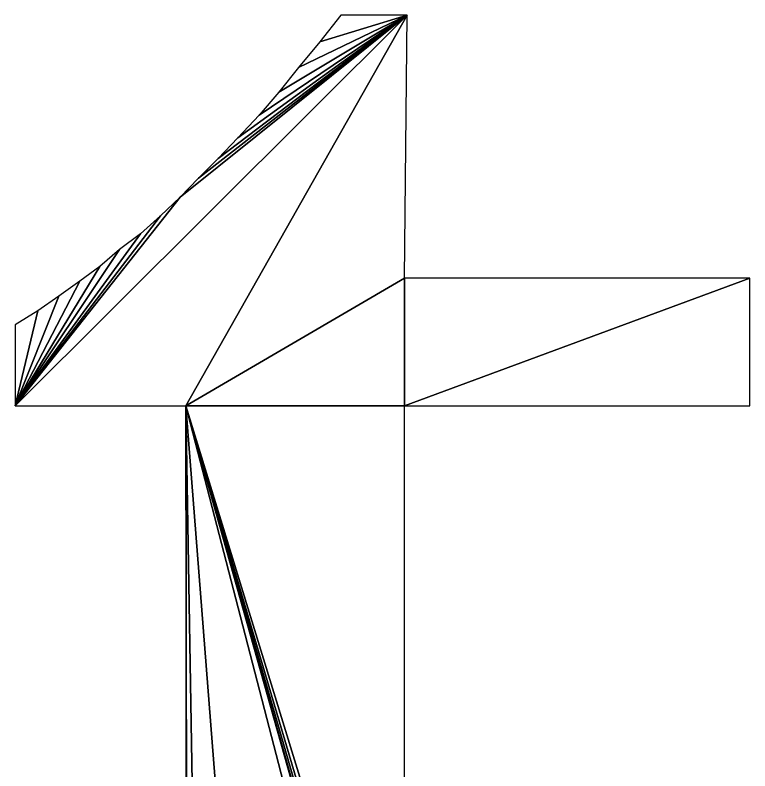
# Model space of a CAD drawing. Header units: millimetres. Extents: x 245 to 2830, y 44 to 1976.
# Drawn here: x 2794.49 to 2815.04, y 99.37 to 120.51 of the extents above; entities that cross this region are included whole.
import ezdxf

# ---------------------------------------------------------------- set-up
doc = ezdxf.new("R2010")
doc.units = ezdxf.units.MM
doc.layers.add('FloorPlan-page-1', color=7, linetype='Continuous')

msp = doc.modelspace()

# ---------------------------------------------------------------- linework, layer by layer
at = {"layer": 'FloorPlan-page-1', "color": 7, "true_color": 0x000000}
for points in [[(2805.452, 120.509, -0.05), (2799.101, 115.418, -0.05), (2794.486, 109.58, -0.05)], [(2805.452, 120.509, -0.05), (2794.486, 109.58, -0.05), (2799.259, 109.58, -0.05)], [(2805.452, 120.509, -0.05), (2799.614, 115.944, -0.05), (2799.101, 115.418, -0.05)], [(2805.452, 120.509, -0.05), (2799.259, 109.58, -0.05), (2805.373, 113.149, -0.05)], [(2805.452, 120.509, -0.05), (2800.166, 116.497, -0.05), (2799.614, 115.944, -0.05)], [(2805.452, 120.509, -0.05), (2800.719, 117.078, -0.05), (2800.166, 116.497, -0.05)], [(2805.452, 120.509, -0.05), (2801.31, 117.715, -0.05), (2800.719, 117.078, -0.05)], [(2805.452, 120.509, -0.05), (2801.863, 118.351, -0.05), (2801.31, 117.715, -0.05)], [(2805.452, 120.509, -0.05), (2802.415, 119.043, -0.05), (2801.863, 118.351, -0.05)], [(2805.452, 120.509, -0.05), (2803.007, 119.762, -0.05), (2802.415, 119.043, -0.05)], [(2805.452, 120.509, -0.05), (2803.598, 120.509, -0.05), (2803.007, 119.762, -0.05)], [(2799.101, 115.418, -0.05), (2798.549, 114.892, -0.05), (2794.486, 109.58, -0.05)], [(2798.549, 114.892, -0.05), (2797.997, 114.394, -0.05), (2794.486, 109.58, -0.05)], [(2797.997, 114.394, -0.05), (2797.405, 113.951, -0.05), (2794.486, 109.58, -0.05)], [(2797.405, 113.951, -0.05), (2796.853, 113.481, -0.05), (2794.486, 109.58, -0.05)], [(2796.853, 113.481, -0.05), (2796.301, 113.066, -0.05), (2794.486, 109.58, -0.05)], [(2799.259, 109.58, -0.05), (2805.373, 109.58, -0.05), (2805.373, 113.149, -0.05)], [(2805.373, 109.58, -0.05), (2815.037, 109.58, -0.05), (2815.037, 113.149, -0.05)], [(2805.373, 109.58, -0.05), (2815.037, 113.149, -0.05), (2805.373, 113.149, -0.05)], [(2796.301, 113.066, -0.05), (2795.709, 112.651, -0.05), (2794.486, 109.58, -0.05)], [(2795.709, 112.651, -0.05), (2795.117, 112.236, -0.05), (2794.486, 109.58, -0.05)], [(2795.117, 112.236, -0.05), (2794.486, 111.848, -0.05), (2794.486, 109.58, -0.05)], [(2799.259, 109.58, -0.05), (2799.259, 87.388, -0.05), (2799.299, 86.198, -0.05)], [(2799.259, 109.58, -0.05), (2799.299, 86.198, -0.05), (2799.693, 84.067, -0.05)], [(2799.259, 109.58, -0.05), (2799.693, 84.067, -0.05), (2801.508, 80.885, -0.05)], [(2799.259, 109.58, -0.05), (2801.508, 80.885, -0.05), (2807.385, 78.229, -0.05)], [(2799.259, 109.58, -0.05), (2807.385, 78.229, -0.05), (2805.728, 86.613, -0.05)], [(2799.259, 109.58, -0.05), (2805.728, 86.613, -0.05), (2805.571, 87.305, -0.05)], [(2799.259, 109.58, -0.05), (2805.571, 87.305, -0.05), (2805.492, 88.024, -0.05)], [(2799.259, 109.58, -0.05), (2805.492, 88.024, -0.05), (2805.413, 88.799, -0.05)], [(2799.259, 109.58, -0.05), (2805.413, 88.799, -0.05), (2805.373, 89.657, -0.05)], [(2799.259, 109.58, -0.05), (2805.373, 89.657, -0.05), (2805.373, 109.58, -0.05)]]:
    msp.add_3dface(points, dxfattribs=at)

doc.saveas('drawing.dxf')
